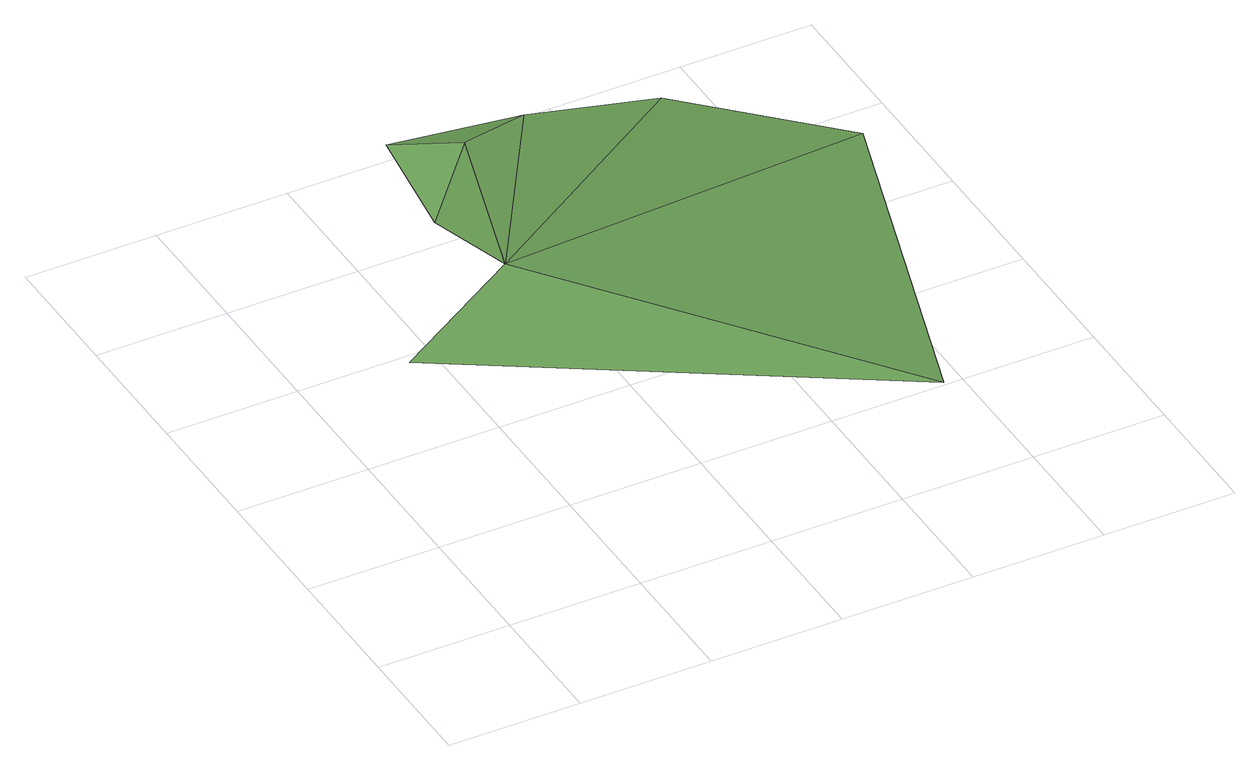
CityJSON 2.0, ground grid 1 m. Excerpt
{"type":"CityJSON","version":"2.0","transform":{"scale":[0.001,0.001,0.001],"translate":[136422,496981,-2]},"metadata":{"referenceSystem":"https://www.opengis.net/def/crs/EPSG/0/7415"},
"CityObjects":{
"plantcover1":{"type":"PlantCover","attributes":{"3df_class":"Forest","bgt_fysiekvoorkomen":"loofbos","bgt_status":"bestaand","identificatienamespace":"NL.IMGeo","begroeidterreindeeloptalud":"false","relatievehoogteligging":0,"aantal_punten":0},"geometry":[{"type":"MultiSurface","lod":"1","boundaries":[[[0,1,2]],[[3,4,0]],[[5,4,3]],[[3,0,6]],[[5,3,6]],[[6,0,7]],[[2,8,0]],[[7,0,8]]]}]}
},
"vertices":[
[1672,3156,1296],[672,2656,1150],[3672,656,1232],[2172,4656,1160],[1672,4156,990],[1738,4964,1090],[2730,4859,1060],[3722,4753,920],[4672,3656,1005]
]}
